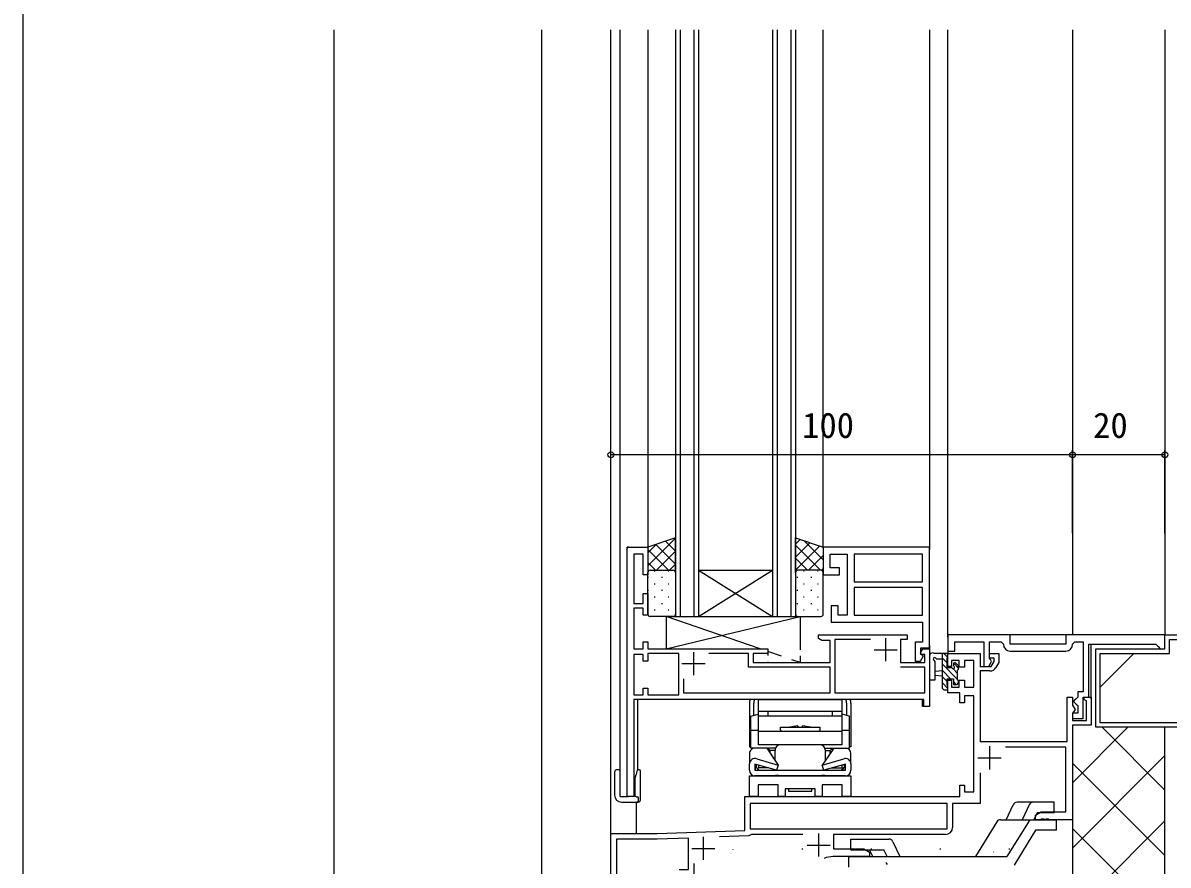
# Model space of a CAD drawing. Units: millimetres, scale not verified. Extents: x -437 to 438, y -344 to 341.
# Drawn here: x -436.8 to -188.8, y -206.8 to -24.5 of the extents above; entities that cross this region are included whole.
import ezdxf
from ezdxf.enums import TextEntityAlignment as Align

# ---------------------------------------------------------------- set-up
doc = ezdxf.new("R2010")
doc.units = ezdxf.units.MM
doc.header["$LTSCALE"] = 2
for name, color, linetype in [('0-2_YKK_11', 7, 'Continuous'), ('0-4_YKK_12', 2, 'Continuous'), ('0-5_YKK_13', 4, 'Continuous'), ('0-7_YKK_D', 6, 'Continuous'), ('0-8_YKK_ZWAK', 7, 'Continuous'), ('0-9_YSS_K', 3, 'Continuous')]:
    doc.layers.add(name, color=color, linetype=linetype)
doc.styles.add('ＭＳ ゴシック', font='')
doc.styles.get('ＭＳ ゴシック').set_extended_font_data('MS Gothic')

msp = doc.modelspace()

# ---------------------------------------------------------------- linework, layer by layer
at = {"layer": '0-2_YKK_11'}
for p, q in [((-249.951, -157.687), (-249.951, -162.687)), ((-291.551, -160.687), (-291.551, -165.687)), ((-252.451, -160.187), (-247.451, -160.187)), ((-222.951, -160.487), (-210.951, -160.487)), ((-294.051, -163.187), (-289.051, -163.187)), ((-227.451, -181.087), (-227.451, -186.087)), ((-229.951, -183.587), (-224.951, -183.587)), ((-289.451, -200.687), (-289.451, -205.687)), ((-264.451, -199.987), (-264.451, -204.987)), ((-291.951, -203.187), (-286.951, -203.187)), ((-266.951, -202.487), (-261.951, -202.487))]:
    msp.add_line(p, q, dxfattribs=at)
for points in [[(-241.651, -170.987), (-304.451, -170.987), (-304.451, -191.987), (-305.951, -191.987), (-305.951, -137.987), (-301.451, -137.987), (-301.451, -143.987), (-302.451, -143.987), (-302.451, -139.487), (-304.451, -139.487), (-304.451, -150.187), (-302.451, -150.187), (-302.451, -147.987), (-301.451, -147.987), (-301.451, -152.687), (-302.451, -152.687), (-302.451, -151.187), (-304.451, -151.187), (-304.451, -159.987), (-302.451, -159.987), (-302.451, -158.487), (-301.451, -158.487), (-301.451, -159.987), (-275.451, -159.987), (-275.451, -160.987), (-278.651, -160.987), (-278.651, -162.987), (-261.951, -162.987), (-261.951, -158.187), (-263.758, -158.187), (-264.451, -157.787), (-264.451, -156.987), (-245.251, -156.987), (-245.251, -157.987), (-246.751, -157.987), (-246.751, -162.987), (-241.451, -162.987), (-241.451, -161.187), (-242.178, -161.187), (-242.374, -160.846)], [(-253.237, -157.987), (-260.951, -157.987), (-260.951, -169.487), (-241.451, -169.487), (-241.451, -163.987), (-246.751, -163.987)], [(-189.451, -156.987), (-210.951, -156.987), (-210.951, -158.987), (-222.951, -158.987), (-222.951, -156.987), (-236.451, -156.987), (-236.451, -160.487), (-234.951, -160.487), (-234.951, -158.487), (-228.651, -158.487), (-228.651, -163.787), (-227.6, -163.787), (-226.991, -162.732), (-227.201, -162.287), (-227.451, -161.991), (-227.451, -158.487), (-224.951, -158.487), (-224.451, -158.987)], [(-209.451, -158.987), (-208.951, -158.487), (-207.151, -158.487), (-207.151, -169.287), (-208.351, -169.287), (-208.351, -170.487), (-208.651, -170.787), (-209.151, -171.287), (-209.151, -171.487), (-208.651, -171.987), (-208.351, -172.287), (-208.351, -173.887), (-209.451, -173.887), (-209.451, -175.087), (-207.151, -175.087), (-207.151, -170.487), (-205.951, -170.487), (-205.951, -158.987), (-191.451, -158.987), (-190.951, -159.487), (-190.451, -159.987), (-189.451, -159.987), (-189.451, -156.987)], [(-293.751, -166.523), (-293.751, -169.487), (-261.951, -169.487), (-261.951, -163.987), (-279.651, -163.987), (-279.651, -160.987), (-288.215, -160.987)], [(-242.374, -160.846), (-241.878, -159.987), (-240.451, -159.987), (-240.451, -172.487), (-241.651, -172.487), (-241.651, -170.987)], [(-235.651, -162.487), (-235.651, -163.787), (-236.451, -163.787), (-236.451, -160.987), (-229.451, -160.987), (-229.451, -163.787), (-227.067, -163.787), (-226.451, -162.719), (-226.451, -161.987), (-227.451, -161.987), (-227.451, -160.987), (-225.451, -160.987), (-225.451, -162.987), (-226.057, -164.037)], [(-309.451, -211.987), (-309.451, -199.987), (-299.451, -199.987), (-280.451, -199.323), (-280.451, -191.987), (-233.851, -191.987), (-233.851, -189.487), (-232.851, -189.487), (-232.851, -190.987), (-230.851, -190.987), (-230.851, -170.187), (-232.851, -170.187), (-232.851, -171.687), (-233.851, -171.687), (-233.851, -169.487), (-236.451, -169.487), (-236.451, -166.787), (-235.651, -166.787), (-235.651, -168.287), (-234.051, -168.287), (-234.051, -166.787), (-232.851, -166.787), (-232.851, -168.287), (-230.851, -168.287), (-230.851, -162.487), (-232.851, -162.487), (-232.851, -163.987), (-234.051, -163.987), (-234.051, -162.487), (-235.651, -162.487)], [(-227.356, -164.787), (-229.451, -164.787), (-229.451, -180.087), (-210.651, -180.087), (-210.651, -170.487), (-209.451, -170.487), (-209.451, -172.167), (-208.891, -173.137), (-209.151, -173.587), (-209.451, -173.887), (-209.451, -175.487), (-206.451, -175.487), (-206.451, -171.248), (-206.991, -170.937), (-206.87, -170.487), (-205.451, -170.487), (-205.451, -176.487), (-209.451, -176.487), (-209.451, -196.987), (-214.493, -196.987), (-214.676, -196.867), (-215.226, -196.867), (-215.409, -196.987), (-215.493, -196.987), (-215.676, -196.867), (-216.226, -196.867), (-216.409, -196.987), (-217.451, -196.987), (-217.451, -195.987), (-216.238, -195.287), (-210.951, -195.287), (-210.951, -181.287), (-224.004, -181.287)], [(-229.451, -186.859), (-229.451, -193.487), (-235.451, -193.487), (-235.451, -198.687)], [(-267.898, -200.187), (-279.028, -200.187), (-279.289, -200.339), (-279.54, -200.492), (-285.955, -200.716)], [(-236.951, -200.187), (-261.251, -200.187), (-261.251, -203.287), (-254.663, -203.287), (-253.451, -203.987), (-253.451, -204.987), (-261.352, -204.987)], [(-294.651, -207.787), (-292.651, -207.787), (-292.651, -200.95), (-299.43, -201.187), (-308.251, -201.187), (-308.251, -210.787)], [(-291.451, -206.459), (-291.451, -208.987)]]:
    msp.add_lwpolyline(points, dxfattribs=at)
for points in [[(-240.451, -137.987), (-263.451, -137.987), (-263.451, -143.987), (-259.951, -143.987), (-259.951, -142.487), (-261.951, -142.487), (-261.951, -139.487), (-258.251, -139.487), (-258.251, -152.687), (-260.251, -152.687), (-260.251, -150.687), (-261.751, -150.687), (-261.751, -154.187), (-241.951, -154.187), (-241.951, -158.587), (-243.551, -158.587), (-243.551, -162.687), (-242.404, -162.687), (-241.741, -161.539), (-242.351, -161.187), (-242.351, -159.787), (-240.451, -159.787)], [(-241.951, -139.487), (-256.751, -139.487), (-256.751, -145.487), (-241.951, -145.487)], [(-241.951, -146.687), (-256.751, -146.687), (-256.751, -152.687), (-241.951, -152.687)], [(-294.751, -169.987), (-294.751, -160.987), (-301.451, -160.987), (-301.451, -162.687), (-302.451, -162.687), (-302.451, -161.187), (-304.451, -161.187), (-304.451, -169.987), (-302.451, -169.987), (-302.451, -168.487), (-301.451, -168.487), (-301.451, -169.987)], [(-236.651, -193.487), (-279.251, -193.487), (-279.251, -198.987), (-236.651, -198.987)]]:
    msp.add_lwpolyline(points, close=True, dxfattribs=at)
for centre, radius, start, end in [((-222.951, -158.987), 1.5, 180.00002, 270), ((-210.951, -158.987), 1.5, 270, 0), ((-227.356, -163.287), 1.5, 269.99999, 330.00001), ((-236.951, -198.687), 1.5, 270.00001, 359.99999), ((-261.352, -210.187), 5.2, 90.00002, 111.91926)]:
    msp.add_arc(centre, radius, start, end, dxfattribs=at)
at = {"layer": '0-4_YKK_12'}
for p, q in [((-309.451, -200.287), (-309.451, -25.987)), ((-307.451, -191.987), (-307.451, -25.987)), ((-301.451, -25.987), (-301.451, -137.987)), ((-295.451, -25.987), (-295.451, -152.987)), ((-294.451, -25.987), (-294.451, -152.987)), ((-291.451, -25.987), (-291.451, -152.987)), ((-290.451, -25.987), (-290.451, -152.987)), ((-274.451, -25.987), (-274.451, -152.987)), ((-273.451, -25.987), (-273.451, -152.987)), ((-270.451, -25.987), (-270.451, -152.987)), ((-269.451, -25.987), (-269.451, -152.987)), ((-263.451, -137.987), (-263.451, -25.987)), ((-240.451, -25.987), (-240.451, -138.487)), ((-236.451, -157.487), (-236.451, -25.987)), ((-209.451, -25.987), (-209.451, -156.987)), ((-189.451, -25.987), (-189.451, -156.987)), ((-301.951, -137.987), (-301.451, -137.987)), ((-290.451, -142.987), (-274.451, -142.987)), ((-290.451, -142.987), (-274.451, -152.987)), ((-290.451, -152.987), (-274.451, -142.987)), ((-295.451, -152.987), (-269.451, -152.987)), ((-235.951, -156.987), (-236.451, -156.987)), ((-210.451, -156.987), (-223.451, -156.987)), ((-189.451, -156.987), (-189.951, -156.987)), ((-240.451, -159.287), (-240.451, -160.287)), ((-240.451, -160.987), (-240.251, -160.987)), ((-236.751, -160.987), (-236.451, -160.987)), ((-236.451, -158.987), (-236.451, -160.987)), ((-205.451, -170.787), (-205.451, -158.987)), ((-303.651, -186.187), (-303.651, -170.987)), ((-241.951, -172.487), (-241.951, -170.987)), ((-278.501, -174.412), (-278.501, -171.787)), ((-277.451, -173.487), (-259.451, -173.487)), ((-275.451, -173.487), (-275.451, -174.487)), ((-261.451, -174.487), (-261.451, -173.487)), ((-258.401, -171.787), (-258.401, -174.412)), ((-241.351, -172.487), (-241.951, -172.487)), ((-277.451, -177.687), (-279.151, -177.687)), ((-277.451, -177.787), (-259.451, -177.787)), ((-269.001, -176.687), (-268.701, -176.987)), ((-268.201, -176.987), (-267.901, -176.687)), ((-257.751, -177.687), (-259.451, -177.687)), ((-279.451, -182.687), (-279.451, -184.916)), ((-275.701, -181.487), (-273.201, -185.147)), ((-261.201, -181.487), (-263.701, -185.147)), ((-257.451, -184.916), (-257.451, -182.687)), ((-279.451, -186.287), (-279.451, -184.916)), ((-278.101, -186.144), (-278.101, -185.071)), ((-275.302, -185.787), (-277.501, -185.787)), ((-261.599, -185.787), (-259.401, -185.787)), ((-258.801, -185.071), (-258.801, -186.144)), ((-257.451, -184.916), (-257.451, -186.287)), ((-274.05, -187.487), (-278.251, -187.487)), ((-273.901, -186.287), (-273.901, -186.193)), ((-264.05, -187.487), (-272.852, -187.487)), ((-263.001, -186.287), (-263.001, -186.193)), ((-258.651, -187.487), (-262.852, -187.487)), ((-307.451, -191.987), (-305.651, -191.987)), ((-304.251, -191.987), (-304.751, -191.987)), ((-304.451, -191.687), (-304.451, -191.987)), ((-303.951, -193.187), (-303.951, -199.987))]:
    msp.add_line(p, q, dxfattribs=at)
for points in [[(-305.651, -137.987), (-305.951, -137.987), (-305.951, -138.287)], [(-277.451, -174.487), (-277.451, -170.987), (-259.451, -170.987), (-259.451, -174.487)], [(-279.451, -171.787), (-279.451, -181.187), (-279.151, -181.187)], [(-257.451, -171.787), (-257.451, -181.187), (-257.751, -181.187)], [(-240.451, -172.187), (-240.451, -172.487), (-240.751, -172.487)], [(-273.792, -181.487), (-279.151, -181.487), (-279.151, -174.587), (-277.451, -174.131)], [(-263.11, -181.487), (-257.751, -181.487), (-257.751, -174.587), (-259.451, -174.131)], [(-272.501, -177.787), (-272.701, -177.587), (-272.701, -176.987), (-264.201, -176.987), (-264.201, -177.587), (-264.401, -177.787)], [(-274.951, -182.585), (-274.951, -181.987), (-275.451, -181.487), (-275.451, -181.853)], [(-273.901, -184.122), (-273.901, -181.987), (-274.951, -181.987)], [(-263.001, -184.122), (-263.001, -181.987), (-261.951, -181.987)], [(-261.951, -182.585), (-261.951, -181.987), (-261.451, -181.487), (-261.451, -181.853)], [(-277.875, -183.777), (-273.201, -185.147), (-273.577, -186.287), (-278.251, -184.932), (-278.251, -186.287), (-258.651, -186.287), (-258.651, -184.932), (-263.325, -186.287), (-263.701, -185.147), (-259.027, -183.777)], [(-278.001, -185.035), (-278.001, -185.587), (-277.301, -186.287)], [(-277.501, -185.164), (-277.501, -185.787), (-277.796, -186.082)], [(-258.901, -185.035), (-258.901, -185.587), (-259.601, -186.287)], [(-259.401, -185.149), (-259.401, -185.787), (-259.106, -186.082)]]:
    msp.add_lwpolyline(points, dxfattribs=at)
for points in [[(-277.451, -174.487), (-259.451, -174.487), (-259.451, -180.787), (-277.451, -180.787)], [(-279.451, -187.487), (-257.451, -187.487), (-257.451, -191.987), (-259.381, -191.987), (-259.381, -189.417), (-263.701, -189.417), (-263.701, -191.987), (-265.201, -191.987), (-265.201, -190.287), (-271.701, -190.287), (-271.701, -191.987), (-273.201, -191.987), (-273.201, -189.417), (-277.521, -189.417), (-277.521, -191.987), (-279.451, -191.987)], [(-265.951, -190.287), (-270.951, -190.287), (-270.951, -190.787), (-265.951, -190.787)]]:
    msp.add_lwpolyline(points, close=True, dxfattribs=at)
for centre, radius, start, end in [((-277.451, -171.787), 2, 156.42183, 180.00002), ((-276.501, -171.787), 2, 156.42183, 180.00002), ((-260.401, -171.787), 2, 0, 23.57819), ((-259.451, -171.787), 2, 0, 23.57819), ((-268.451, -184.489), 7.823, 94.03607, 106.44467), ((-268.451, -184.489), 7.823, 73.55535, 85.96395), ((-272.701, -181.987), 1.2, 89.99998, 180.00002), ((-264.201, -181.987), 1.2, 0, 89.99998), ((-278.251, -182.687), 1.2, 89.99998, 180.00002), ((-258.651, -182.687), 1.2, 0, 89.99998), ((-278.251, -184.916), 1.2, 71.7432, 180.00002), ((-258.651, -184.916), 1.2, 0, 108.25682), ((-278.251, -186.287), 1.2, 180.00002, 270), ((-273.451, -190.017), 2.6, 76.67464, 103.32538), ((-263.451, -190.017), 2.6, 76.67464, 103.32538), ((-258.651, -186.287), 1.2, 270, 0)]:
    msp.add_arc(centre, radius, start, end, dxfattribs=at)
at = {"layer": '0-5_YKK_13'}
for p, q in [((-301.451, -142.016), (-295.451, -136.016)), ((-295.451, -136.016), (-295.473, -135.994)), ((-269.451, -137.3), (-268.465, -136.315)), ((-301.451, -139.188), (-299.649, -137.386)), ((-301.451, -137.987), (-301.451, -143.487)), ((-296.965, -142.987), (-301.451, -138.501)), ((-295.451, -141.673), (-299.715, -137.408)), ((-299.593, -142.987), (-295.451, -138.844)), ((-295.451, -138.844), (-297.594, -136.701)), ((-269.451, -140.129), (-266.344, -137.022)), ((-264.024, -142.987), (-269.451, -137.56)), ((-269.451, -142.957), (-264.223, -137.729)), ((-263.451, -140.732), (-267.569, -136.614)), ((-263.451, -137.987), (-263.451, -143.487)), ((-299.794, -142.987), (-301.451, -141.33)), ((-266.853, -142.987), (-269.451, -140.389)), ((-266.652, -142.987), (-263.451, -139.786)), ((-301.451, -152.487), (-301.451, -143.487)), ((-300.951, -142.987), (-295.951, -142.987)), ((-300.096, -143.082), (-299.896, -143.082)), ((-297.066, -143.082), (-296.866, -143.082)), ((-296.764, -142.987), (-295.451, -141.673)), ((-295.451, -143.487), (-295.451, -152.487)), ((-269.4, -143.268), (-269.451, -143.217)), ((-269.451, -143.487), (-269.451, -152.487)), ((-263.951, -142.987), (-268.951, -142.987)), ((-267.766, -143.082), (-267.566, -143.082)), ((-264.736, -143.082), (-264.536, -143.082)), ((-263.837, -143), (-263.451, -142.614)), ((-263.451, -152.487), (-263.451, -143.487)), ((-301.451, -144.497), (-301.311, -144.497)), ((-300.096, -145.912), (-299.896, -145.912)), ((-298.481, -144.497), (-298.281, -144.497)), ((-297.066, -145.912), (-296.866, -145.912)), ((-269.181, -144.497), (-268.981, -144.497)), ((-267.766, -145.912), (-267.566, -145.912)), ((-266.151, -144.497), (-265.951, -144.497)), ((-264.736, -145.912), (-264.536, -145.912)), ((-301.451, -147.327), (-301.311, -147.327)), ((-300.096, -148.742), (-299.896, -148.742)), ((-298.481, -147.327), (-298.281, -147.327)), ((-297.066, -148.742), (-296.866, -148.742)), ((-269.181, -147.327), (-268.981, -147.327)), ((-267.766, -148.742), (-267.566, -148.742)), ((-266.151, -147.327), (-265.951, -147.327)), ((-264.736, -148.742), (-264.536, -148.742)), ((-301.451, -150.157), (-301.311, -150.157)), ((-298.481, -150.157), (-298.281, -150.157)), ((-269.181, -150.157), (-268.981, -150.157)), ((-266.151, -150.157), (-265.951, -150.157)), ((-295.951, -152.987), (-300.951, -152.987)), ((-300.096, -151.572), (-299.896, -151.572)), ((-297.451, -152.987), (-297.451, -159.987)), ((-297.451, -152.987), (-268.451, -152.987)), ((-277.151, -159.987), (-297.451, -152.987)), ((-297.066, -151.572), (-296.866, -151.572)), ((-268.951, -152.987), (-263.951, -152.987)), ((-267.766, -151.572), (-267.566, -151.572)), ((-264.736, -151.572), (-264.536, -151.572)), ((-272.511, -161.587), (-275.451, -160.573)), ((-237.651, -168.587), (-237.651, -160.987)), ((-236.451, -161.856), (-237.32, -160.987)), ((-268.451, -161.504), (-268.451, -162.987)), ((-236.651, -163.003), (-237.651, -162.003)), ((-234.351, -166.65), (-237.651, -163.35)), ((-236.651, -164.087), (-236.651, -162.087)), ((-234.151, -164.156), (-235.195, -163.112)), ((-235.861, -166.487), (-237.651, -164.697)), ((-236.651, -167.044), (-237.651, -166.044)), ((-234.351, -165.303), (-235.33, -164.324)), ((-234.351, -164.587), (-234.151, -164.387)), ((-236.451, -168.591), (-237.651, -167.391)), ((-234.661, -167.687), (-235.251, -167.097)), ((-234.451, -167.687), (-234.151, -167.387)), ((-234.155, -166.846), (-234.31, -166.691)), ((-308.651, -186.687), (-308.651, -191.687)), ((-307.751, -186.187), (-308.151, -186.187)), ((-304.251, -188.187), (-304.001, -187.187)), ((-304.251, -188.187), (-304.251, -192.042)), ((-303.051, -187.187), (-303.051, -186.487)), ((-303.051, -192.687), (-303.051, -187.187)), ((-303.946, -192.048), (-307.451, -191.987)), ((-307.151, -193.187), (-303.951, -193.187)), ((-303.951, -193.187), (-303.551, -193.187)), ((-303.946, -192.048), (-303.746, -192.051)), ((-303.451, -192.687), (-303.451, -192.351)), ((-213.451, -193.187), (-221.449, -193.186)), ((-213.451, -195.487), (-213.451, -193.187)), ((-223.858, -196.987), (-222.356, -193.764)), ((-218.851, -193.764), (-220.354, -196.987)), ((-217.117, -195.487), (-217.816, -196.987)), ((-213.451, -195.487), (-217.117, -195.487)), ((-225.863, -197.465), (-230.467, -204.986)), ((-225.01, -196.987), (-212.951, -196.987)), ((-218.733, -196.987), (-223.676, -204.987)), ((-212.951, -199.287), (-212.951, -196.987)), ((-217.451, -199.287), (-222.1, -206.812)), ((-212.951, -199.287), (-217.451, -199.287)), ((-257.451, -201.186), (-249.267, -201.186)), ((-257.451, -203.486), (-257.451, -201.186)), ((-248.36, -201.764), (-246.858, -204.986)), ((-257.951, -204.986), (-223.676, -204.987)), ((-257.951, -207.286), (-257.951, -204.986)), ((-257.451, -203.486), (-250.316, -203.486)), ((-252.751, -204.986), (-253.451, -203.486)), ((-249.616, -204.986), (-250.316, -203.486))]:
    msp.add_line(p, q, dxfattribs=at)
for points in [[(-295.451, -143.487), (-295.451, -135.987), (-301.451, -137.987)], [(-269.451, -143.487), (-269.451, -135.987), (-263.451, -137.987)], [(-297.451, -159.987), (-268.451, -152.987), (-268.451, -160.18)], [(-297.451, -159.987), (-275.451, -159.987), (-275.451, -161.438)], [(-236.651, -162.087), (-236.451, -161.887), (-236.451, -160.987), (-239.431, -160.987), (-239.691, -160.837), (-240.246, -161.041), (-240.346, -161.324), (-240.451, -161.552), (-240.451, -166.714), (-239.251, -166.715), (-239.248, -162.753), (-239.449, -162.47)], [(-275.451, -162.787), (-275.451, -162.987), (-268.451, -162.987), (-270.278, -162.356)], [(-239.091, -162.037), (-238.831, -162.187), (-237.651, -162.187)], [(-234.151, -164.387), (-234.151, -163.662), (-234.88, -162.933), (-235.251, -163.086), (-235.251, -163.626), (-235.114, -163.877)], [(-237.651, -165.887), (-239.251, -165.744), (-239.251, -164.829), (-237.651, -164.687)], [(-235.46, -164.223), (-235.712, -164.087), (-236.651, -164.087)], [(-234.151, -167.387), (-234.151, -166.887), (-234.351, -166.687), (-234.351, -164.587)], [(-237.651, -168.587), (-237.351, -168.887), (-236.451, -168.887), (-236.451, -167.987), (-236.651, -167.787), (-236.651, -166.487), (-235.251, -166.487), (-235.251, -167.687), (-234.451, -167.687)], [(-307.451, -191.987), (-307.451, -186.687), (-307.451, -186.487)], [(-303.351, -186.187), (-303.751, -186.187), (-304.001, -187.187)]]:
    msp.add_lwpolyline(points, dxfattribs=at)
for centre, radius, start, end in [((-300.951, -143.487), 0.5, 90, 180), ((-295.951, -143.487), 0.5, 0, 90), ((-268.951, -143.487), 0.5, 90, 180), ((-263.951, -143.487), 0.5, 0, 90), ((-300.951, -152.487), 0.5, 180, 270), ((-295.951, -152.487), 0.5, 270, 0), ((-268.951, -152.487), 0.5, 180, 270), ((-263.951, -152.487), 0.5, 270, 0), ((-239.351, -162.187), 0.3, 30.00001, 250.81027), ((-235.251, -164.087), 0.25, 213.05573, 56.94427), ((-308.151, -186.687), 0.5, 90, 180), ((-307.751, -186.487), 0.3, 0, 90), ((-303.351, -186.487), 0.3, 0, 90), ((-307.151, -191.687), 1.5, 180, 270), ((-303.951, -192.687), 0.5, 270, 0), ((-303.751, -192.351), 0.3, 0, 89), ((-303.551, -192.687), 0.5, 270, 0), ((-221.449, -194.186), 1, 90, 155.00493), ((-217.945, -194.187), 1, 90, 154.99902), ((-225.01, -197.987), 1, 90, 148.53714), ((-249.267, -202.186), 1, 24.99483, 90)]:
    msp.add_arc(centre, radius, start, end, dxfattribs=at)
at = {"layer": '0-7_YKK_D'}
for p, q in [((-309.451, -134.987), (-309.451, -116.987)), ((-209.451, -117.987), (-309.451, -117.987)), ((-209.451, -134.987), (-209.451, -116.987)), ((-209.451, -134.987), (-209.451, -116.987)), ((-189.451, -117.987), (-209.451, -117.987)), ((-189.451, -134.987), (-189.451, -116.987))]:
    msp.add_line(p, q, dxfattribs=at)
for centre in [(-309.451, -117.987), (-209.451, -117.987), (-209.451, -117.987), (-189.451, -117.987)]:
    msp.add_circle(centre, 0.637, dxfattribs=at)
at = {"layer": '0-8_YKK_ZWAK'}
msp.add_line((-436.8, 306.3), (-436.8, -343.7), dxfattribs=at)
at = {"layer": '0-9_YSS_K'}
for p, q in [((-369.451, -25.987), (-369.451, -219.415)), ((-203.451, -168.263), (-196.174, -160.987)), ((-209.451, -188.978), (-197.459, -176.987)), ((-189.451, -190.615), (-203.079, -176.987)), ((-189.451, -308.7), (-189.451, -176.987)), ((-209.451, -203.12), (-189.451, -183.12)), ((-189.451, -204.757), (-209.451, -184.757)), ((-209.451, -196.487), (-209.451, -246.987)), ((-209.451, -217.263), (-189.451, -197.263)), ((-214.085, -199.093), (-214.068, -199.141)), ((-189.451, -218.899), (-209.451, -198.899)), ((-283.009, -203.33), (-283.009, -203.465)), ((-268.059, -203.215), (-268.059, -203.465)), ((-253.109, -203.215), (-253.109, -203.465)), ((-238.159, -203.215), (-238.159, -203.465)), ((-223.209, -203.215), (-223.209, -203.465)), ((-283.245, -204.356), (-283.228, -204.404)), ((-226.562, -203.973), (-226.545, -204.02)), ((-249.906, -206.277), (-249.63, -206.694))]:
    msp.add_line(p, q, dxfattribs=at)
msp.add_lwpolyline([(-324.451, -25.987), (-324.451, -211.48), (-369.451, -219.415)], dxfattribs=at)
for points in [[(-204.451, -176.987), (-204.451, -159.987), (-189.451, -159.987), (-189.451, -156.987), (-124.451, -156.987), (-124.451, -176.987), (-134.451, -176.987), (-134.451, -171.987), (-149.451, -171.987), (-149.451, -176.987)], [(-203.451, -175.987), (-203.451, -160.987), (-188.451, -160.987), (-188.451, -157.987), (-125.451, -157.987), (-125.451, -175.987), (-133.451, -175.987), (-133.451, -170.987), (-150.451, -170.987), (-150.451, -175.987)]]:
    msp.add_lwpolyline(points, close=True, dxfattribs=at)

# ---------------------------------------------------------------- texts
at = {"layer": '0-7_YKK_D', "style": 'ＭＳ ゴシック'}
for s, p in [('100', (-268.016, -115.987)), ('20', (-204.991, -115.987))]:
    msp.add_text(s, height=5.499, dxfattribs=at).set_placement(p, align=Align.BOTTOM_LEFT)

doc.saveas('drawing.dxf')
